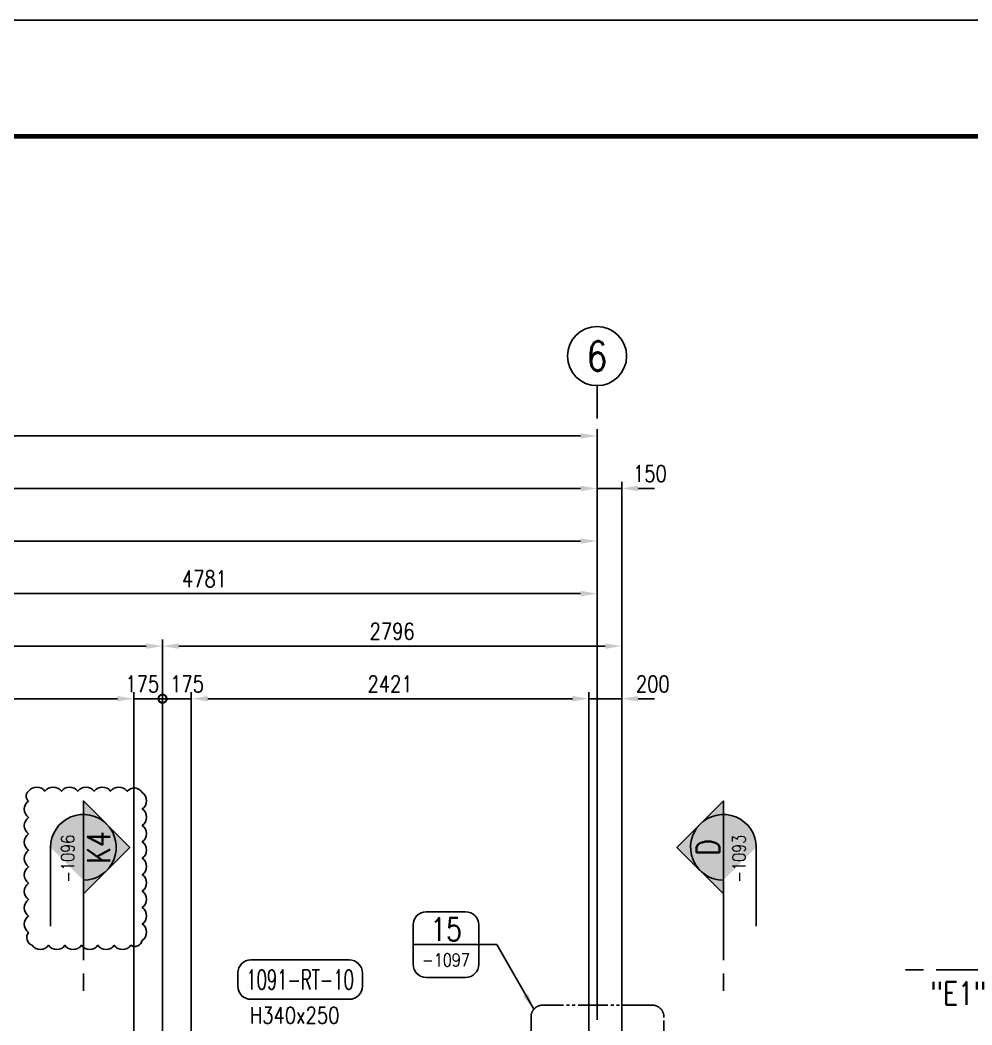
# Model space of a CAD drawing. Header units: millimetres. Extents: x 0 to 232280, y -26939 to 23794.
# Drawn here: x 77042 to 82839, y 17677 to 23794 of the extents above; entities that cross this region are included whole.
import ezdxf
from ezdxf.enums import TextEntityAlignment as Align

# ---------------------------------------------------------------- set-up
doc = ezdxf.new("R2010")
doc.units = ezdxf.units.MM
doc.header["$LTSCALE"] = 30
doc.linetypes.add('PH2', pattern=[15, 10, -1, 1, -1, 1, -1])
for name, color, linetype in [('CON-C', 4, 'Continuous'), ('CON-G', 3, 'Continuous'), ('CON-W', 7, 'Continuous'), ('CON-Y', 2, 'Continuous'), ('det', 2, 'PH2'), ('Dim-W', 7, 'Continuous'), ('rev-1', 2, 'Continuous'), ('STL-OBJT', 7, 'Continuous')]:
    doc.layers.add(name, color=color, linetype=linetype)
doc.styles.add('SIMPLEX', font='simplex.shx', dxfattribs={"width": 0.8})
doc.dimstyles.new('DIM40', dxfattribs={"dimscale": 40, "dimtxt": 2.5, "dimasz": 2.5, "dimexe": 1, "dimexo": 1, "dimgap": 1, "dimtad": 1, "dimdec": 0, "dimdsep": 46, "dimtxsty": 'SIMPLEX', "dimcen": 0, "dimclrd": 7, "dimclre": 7, "dimclrt": 2, "dimadec": 1, "dimazin": 2, "dimtfac": 1, "dimtdec": 0, "dimtix": 1, "dimtmove": 2, "dimatfit": 2, "dimfxl": 1, "dimtolj": 1, "dimtzin": 0, "dimarcsym": 1})
doc.dimstyles.new('DIM40x4', dxfattribs={"dimscale": 40, "dimtxt": 2.5, "dimasz": 2.5, "dimexe": 1, "dimexo": 1, "dimgap": 1, "dimtad": 1, "dimdec": 1, "dimlfac": 0.25, "dimdsep": 46, "dimtxsty": 'SIMPLEX', "dimcen": 2.5, "dimclrd": 7, "dimclre": 7, "dimclrt": 2, "dimadec": 1, "dimazin": 2, "dimtfac": 1, "dimtdec": 1, "dimtmove": 2, "dimatfit": 3, "dimfxl": 1, "dimtfill": 1, "dimtolj": 1, "dimtzin": 0, "dimarcsym": 1})

# ---------------------------------------------------------------- blocks, each defined once
blk = doc.blocks.new('TITLE')
at = {"color": 7}
blk.add_line((841, 594.8536585365848), (0, 594.8536585365848), dxfattribs=at)
at = {"color": 7, "const_width": 0.7073170731707307}
blk.add_lwpolyline([(823.3170731707312, 577.1707317073162), (27.93902439025055, 577.1707317073162)], dxfattribs=at)
blk = doc.blocks.new('DUCT-TAG')
at = {"layer": 'CON-G'}
blk.add_lwpolyline([(-9.490000000000007, -1), (-9.489999999999979, 1, -0.414213562373095), (-7.489999999999979, 3), (7.489999999999982, 3, -0.414213562373095), (9.489999999999982, 1), (9.489999999999982, -1, -0.414213562373095), (7.489999999999982, -3), (-7.490000000000007, -3, -0.4142135623730971)], format="xyb", close=True, dxfattribs=at)
at = {"layer": 'CON-G', "style": 'SIMPLEX', "width": 1.246304347826088}
blk.add_attdef('NAME', text='', height=3, dxfattribs=at).set_placement((-8.190000000000007, -1.5), (8.19000000000001, -1.5), align=Align.FIT)
at = {"layer": 'CON-Y', "style": 'SIMPLEX'}
blk.add_attdef('ELEVATION', text='', height=2, dxfattribs=at).set_placement((-1.243449787580175e-14, -6.02), align=Align.CENTER)
blk = doc.blocks.new('col-line')
at = {"layer": 'CON-Y'}
blk.add_line((0, 3), (0, 8), dxfattribs=at)
blk.add_circle((0, 12.5), 4.5, dxfattribs=at)
at = {"layer": 'CON-C', "style": 'SIMPLEX', "width": 0.8}
blk.add_attdef('1', text='', height=4.5, dxfattribs=at).set_placement((0, 12.5), align=Align.MIDDLE_CENTER)
blk = doc.blocks.new('det-tag')
at = {"layer": 'CON-Y'}
blk.add_line((5, 0), (-5, 0), dxfattribs=at)
blk.add_lwpolyline([(-3.000000000000003, -4.999999999999998), (3, -5, 0.4142135623730951), (5, -3.000000000000001), (5.000000000000002, 2.999999999999998, 0.4142135623730951), (3.000000000000001, 4.999999999999998), (-2.999999999999997, 4.999999999999998, 0.4142135623730948), (-4.999999999999997, 3), (-5.000000000000002, -2.999999999999997, 0.4142135623730953)], format="xyb", close=True, dxfattribs=at)
at = {"layer": 'CON-G', "style": 'SIMPLEX', "width": 0.8}
blk.add_attdef('TAG', text='', height=3.5, dxfattribs=at).set_placement((0.02333333333333343, 0.5800000000000399), align=Align.CENTER)
at = {"layer": 'CON-Y', "style": 'SIMPLEX', "width": 0.8}
blk.add_attdef('-8888', text='', height=2, dxfattribs=at).set_placement((0, -3.339999999999999), align=Align.CENTER)
blk = doc.blocks.new('SECMARK1')
at = {"layer": 'CON-Y'}
h = blk.add_hatch(color=256, dxfattribs=at)
edge = h.paths.add_edge_path()
edge.add_line((21.82666666666668, 7.071067811865485), (18.29113276073393, 3.535533905932776))
edge.add_arc((21.82666666666668, 4.707345624410664e-14), 5.000000000000002, 44.99999999999977, 135.0000000000001, ccw=False)
edge.add_line((25.36220057259943, 3.535533905932773), (21.82666666666668, 7.071067811865485))
h = blk.add_hatch(color=256, dxfattribs=at)
edge = h.paths.add_edge_path()
edge.add_line((14.75559885480128, 4.707345624410664e-14), (16.82666666666668, 1.689559442740931e-14))
edge.add_arc((21.82666666666668, 4.618527782440651e-14), 5, 135.0000000000001, 180.0000000000003, ccw=False)
edge.add_line((18.29113276073393, 3.535533905932776), (14.75559885480128, 4.707345624410664e-14))
edge = h.paths.add_edge_path()
edge.add_arc((21.82666666666668, 4.736951571734001e-14), 5, 270, 540.0000000000005)
h = blk.add_hatch(color=256, dxfattribs=at)
edge = h.paths.add_edge_path()
edge.add_line((26.82666666666668, 4.332076805060308e-14), (28.89773447853207, 4.736951571734001e-14))
edge.add_line((28.89773447853207, 4.736951571734001e-14), (25.36220057259943, 3.535533905932773))
edge.add_arc((21.82666666666668, 4.951594689828198e-14), 5, -1.1368683772161603e-13, 44.999999999999716, ccw=False)
at = {"layer": 'CON-C'}
blk.add_line((0, 0), (2.633333333333307, 0), dxfattribs=at)
blk.add_lwpolyline([(4.666666666666639, 0), (28.89773447853207, 4.736951571734001e-14), (21.82666666666668, 7.071067811865485), (14.75559885480128, 4.736951571734001e-14)], dxfattribs=at)
at = {"layer": 'CON-Y'}
blk.add_line((21.82666666666668, -4.999999999999953), (9.823333333333341, -4.999999999999953), dxfattribs=at)
blk.add_arc((21.82666666666668, 4.736951571734001e-14), 5, 270, 180.0000000000004, dxfattribs=at)
at = {"layer": 'CON-C', "style": 'SIMPLEX', "width": 0.8}
blk.add_attdef('TAG', text='', height=3.5, dxfattribs=at).set_placement((21.80333333333334, 0.5800000000000568), align=Align.CENTER)
at = {"layer": 'CON-Y', "style": 'SIMPLEX', "width": 0.8}
blk.add_attdef('H0000-0000', text='', height=2, dxfattribs=at).set_placement((24.66333333333334, -3.379999999999943), align=Align.RIGHT)
blk = doc.blocks.new('SECMARK2')
at = {"layer": 'CON-C'}
blk.add_line((0, 0), (-2.71666666666666, 0), dxfattribs=at)
blk.add_lwpolyline([(-4.666666666666639, 0), (-14.31666666666667, 0), (-14.31666666666667, 6.509999999999973), (-15.93333333333333, 1.643333333333345), (-13.2333333333333, 1.643333333333345)], dxfattribs=at)
at = {"layer": 'CON-C', "style": 'SIMPLEX', "width": 0.8}
blk.add_attdef('TAG', (-12.98, 1.180000000000057), '', height=3.5, dxfattribs=at)
blk = doc.blocks.new('*D1238')
at = {"layer": 'DEFPOINTS', "color": 0, "transparency": 16777216}
for p in [(80555.97647856489, 21263.05392047166), (80555.97647856489, 17668.78250942024), (60023.97647856461, 16018.78250942024)]:
    blk.add_point(p, dxfattribs=at)
at = {"layer": 'Dim-W', "color": 7, "linetype": 'ByBlock', "lineweight": -2, "transparency": 16777216}
for p, q in [((60023.97647856461, 16058.78250942024), (60023.97647856461, 21303.05392047166)), ((80555.97647856489, 17708.78250942024), (80555.97647856489, 21303.05392047166)), ((60123.97647856461, 21263.05392047166), (80455.97647856489, 21263.05392047166))]:
    blk.add_line(p, q, dxfattribs=at)
at = {"layer": 'Dim-W', "color": 7, "transparency": 16777216}
for points in [[(60123.97647856461, 21279.72058713832), (60123.97647856461, 21246.38725380499), (60023.97647856461, 21263.05392047166)], [(80455.97647856489, 21279.72058713832), (80455.97647856489, 21246.38725380499), (80555.97647856489, 21263.05392047166)]]:
    blk.add_solid(points, dxfattribs=at)
at = {"layer": 'Dim-W', "color": 2, "transparency": 16777216, "insert": (70289.97647856476, 21353.05392047166), "char_height": 100, "attachment_point": 5, "style": 'SIMPLEX'}
blk.add_mtext('\\A1;20532', dxfattribs=at)
blk = doc.blocks.new('*D1243')
at = {"layer": 'DEFPOINTS', "color": 0, "transparency": 16777216}
for p in [(80555.97647856489, 20943.05392047166), (80705.97647856489, 20943.05392047166), (80705.97647856489, 17518.78250942024)]:
    blk.add_point(p, dxfattribs=at)
at = {"layer": 'Dim-W', "color": 7, "linetype": 'ByBlock', "lineweight": -2, "transparency": 16777216}
for p, q in [((80705.97647856489, 17558.78250942024), (80705.97647856489, 20983.05392047166)), ((80455.97647856489, 20943.05392047166), (80355.97647856489, 20943.05392047166)), ((80555.97647856489, 20943.05392047166), (80705.97647856489, 20943.05392047166)), ((80805.97647856489, 20943.05392047166), (80905.97647856489, 20943.05392047166))]:
    blk.add_line(p, q, dxfattribs=at)
at = {"layer": 'Dim-W', "color": 7, "transparency": 16777216}
for points in [[(80455.97647856489, 20959.72058713832), (80455.97647856489, 20926.38725380499), (80555.97647856489, 20943.05392047166)], [(80805.97647856489, 20959.72058713832), (80805.97647856489, 20926.38725380499), (80705.97647856489, 20943.05392047166)]]:
    blk.add_solid(points, dxfattribs=at)
at = {"layer": 'Dim-W', "color": 2, "transparency": 16777216, "insert": (80878.08618330603, 21033.05392047166), "char_height": 100, "attachment_point": 5, "style": 'SIMPLEX'}
blk.add_mtext('\\A1;150', dxfattribs=at)
blk = doc.blocks.new('*D1244')
at = {"layer": 'DEFPOINTS', "color": 0, "transparency": 16777216}
for p in [(70843.97647856278, 20623.05392047166), (80555.97647856489, 20623.05392047166), (80555.97647856489, 17668.78250942024)]:
    blk.add_point(p, dxfattribs=at)
at = {"layer": 'Dim-W', "color": 7, "linetype": 'ByBlock', "lineweight": -2, "transparency": 16777216}
for p, q in [((70943.97647856278, 20623.05392047166), (80455.97647856489, 20623.05392047166)), ((80555.97647856489, 17708.78250942024), (80555.97647856489, 20663.05392047166))]:
    blk.add_line(p, q, dxfattribs=at)
at = {"layer": 'Dim-W', "color": 7, "transparency": 16777216}
for points in [[(70943.97647856278, 20639.72058713832), (70943.97647856278, 20606.38725380499), (70843.97647856278, 20623.05392047166)], [(80455.97647856489, 20639.72058713832), (80455.97647856489, 20606.38725380499), (80555.97647856489, 20623.05392047166)]]:
    blk.add_solid(points, dxfattribs=at)
at = {"layer": 'Dim-W', "color": 2, "transparency": 16777216, "insert": (75699.97647856383, 20713.05392047166), "char_height": 100, "attachment_point": 5, "style": 'SIMPLEX'}
blk.add_mtext('\\A1;9712', dxfattribs=at)
blk = doc.blocks.new('*D1245')
at = {"layer": 'DEFPOINTS', "color": 0, "transparency": 16777216}
for p in [(75774.97647856384, 20303.05392047166), (80555.97647856489, 20303.05392047166), (80555.97647856489, 17668.78250942024)]:
    blk.add_point(p, dxfattribs=at)
at = {"layer": 'Dim-W', "color": 7, "linetype": 'ByBlock', "lineweight": -2, "transparency": 16777216}
for p, q in [((80555.97647856489, 17708.78250942024), (80555.97647856489, 20343.05392047166)), ((75874.97647856384, 20303.05392047166), (80455.97647856489, 20303.05392047166))]:
    blk.add_line(p, q, dxfattribs=at)
at = {"layer": 'Dim-W', "color": 7, "transparency": 16777216}
for points in [[(75874.97647856384, 20319.72058713832), (75874.97647856384, 20286.38725380499), (75774.97647856384, 20303.05392047166)], [(80455.97647856489, 20319.72058713832), (80455.97647856489, 20286.38725380499), (80555.97647856489, 20303.05392047166)]]:
    blk.add_solid(points, dxfattribs=at)
at = {"layer": 'Dim-W', "color": 2, "transparency": 16777216, "insert": (78165.47647856436, 20393.05392047166), "char_height": 100, "attachment_point": 5, "style": 'SIMPLEX'}
blk.add_mtext('\\A1;4781', dxfattribs=at)
blk = doc.blocks.new('*D1254')
at = {"layer": 'DEFPOINTS', "color": 0, "transparency": 16777216}
for p in [(75774.97647856384, 19983.05392047166), (77909.97647856384, 19983.05392047166), (77909.97647856384, 17518.78250942037)]:
    blk.add_point(p, dxfattribs=at)
at = {"layer": 'Dim-W', "color": 7, "linetype": 'ByBlock', "lineweight": -2, "transparency": 16777216}
for p, q in [((77909.97647856384, 17558.78250942037), (77909.97647856384, 20023.05392047166)), ((75874.97647856384, 19983.05392047166), (77809.97647856384, 19983.05392047166))]:
    blk.add_line(p, q, dxfattribs=at)
at = {"layer": 'Dim-W', "color": 7, "transparency": 16777216}
for points in [[(75874.97647856384, 19999.72058713832), (75874.97647856384, 19966.38725380499), (75774.97647856384, 19983.05392047166)], [(77809.97647856384, 19999.72058713832), (77809.97647856384, 19966.38725380499), (77909.97647856384, 19983.05392047166)]]:
    blk.add_solid(points, dxfattribs=at)
at = {"layer": 'Dim-W', "color": 2, "transparency": 16777216, "insert": (76842.47647856384, 20073.05392047166), "char_height": 100, "attachment_point": 5, "style": 'SIMPLEX'}
blk.add_mtext('\\A1;2135', dxfattribs=at)
blk = doc.blocks.new('*D1255')
at = {"layer": 'DEFPOINTS', "color": 0, "transparency": 16777216}
for p in [(77909.97647856384, 19983.05392047166), (80705.97647856489, 19983.05392047166), (80705.97647856489, 17518.78250942024)]:
    blk.add_point(p, dxfattribs=at)
at = {"layer": 'Dim-W', "color": 7, "linetype": 'ByBlock', "lineweight": -2, "transparency": 16777216}
for p, q in [((80705.97647856489, 17558.78250942024), (80705.97647856489, 20023.05392047166)), ((78009.97647856384, 19983.05392047166), (80605.97647856489, 19983.05392047166))]:
    blk.add_line(p, q, dxfattribs=at)
at = {"layer": 'Dim-W', "color": 7, "transparency": 16777216}
for points in [[(78009.97647856384, 19999.72058713832), (78009.97647856384, 19966.38725380499), (77909.97647856384, 19983.05392047166)], [(80605.97647856489, 19999.72058713832), (80605.97647856489, 19966.38725380499), (80705.97647856489, 19983.05392047166)]]:
    blk.add_solid(points, dxfattribs=at)
at = {"layer": 'Dim-W', "color": 2, "transparency": 16777216, "insert": (79307.97647856436, 20073.05392047166), "char_height": 100, "attachment_point": 5, "style": 'SIMPLEX'}
blk.add_mtext('\\A1;2796', dxfattribs=at)
blk = doc.blocks.new('*D1269')
at = {"layer": 'DEFPOINTS', "color": 0, "transparency": 16777216}
for p in [(77734.97647856383, 19663.05392047166), (75974.97647856381, 17518.78250942024), (77734.97647856383, 15018.78250942024)]:
    blk.add_point(p, dxfattribs=at)
at = {"layer": 'Dim-W', "color": 7, "linetype": 'ByBlock', "lineweight": -2, "transparency": 16777216}
for p, q in [((75974.97647856381, 17558.78250942024), (75974.97647856381, 19703.05392047166)), ((77734.97647856383, 15058.78250942024), (77734.97647856383, 19703.05392047166)), ((76074.97647856381, 19663.05392047166), (77634.97647856383, 19663.05392047166))]:
    blk.add_line(p, q, dxfattribs=at)
at = {"layer": 'Dim-W', "color": 7, "transparency": 16777216}
for points in [[(76074.97647856381, 19679.72058713832), (76074.97647856381, 19646.38725380499), (75974.97647856381, 19663.05392047166)], [(77634.97647856383, 19679.72058713832), (77634.97647856383, 19646.38725380499), (77734.97647856383, 19663.05392047166)]]:
    blk.add_solid(points, dxfattribs=at)
at = {"layer": 'Dim-W', "color": 2, "transparency": 16777216, "insert": (76854.97647856383, 19753.05392047166), "char_height": 100, "attachment_point": 5, "style": 'SIMPLEX'}
blk.add_mtext('\\A1;1760', dxfattribs=at)
blk = doc.blocks.new('*D1270')
at = {"layer": 'DEFPOINTS', "color": 0, "transparency": 16777216}
for p in [(80505.9764785649, 19663.05392047166), (80505.9764785649, 17518.78250942024), (78084.97647856385, 15018.78250942024)]:
    blk.add_point(p, dxfattribs=at)
at = {"layer": 'Dim-W', "color": 7, "linetype": 'ByBlock', "lineweight": -2, "transparency": 16777216}
for p, q in [((78084.97647856385, 15058.78250942024), (78084.97647856385, 19703.05392047166)), ((80505.9764785649, 17558.78250942024), (80505.9764785649, 19703.05392047166)), ((78184.97647856385, 19663.05392047166), (80405.9764785649, 19663.05392047166))]:
    blk.add_line(p, q, dxfattribs=at)
at = {"layer": 'Dim-W', "color": 7, "transparency": 16777216}
for points in [[(78184.97647856385, 19679.72058713832), (78184.97647856385, 19646.38725380499), (78084.97647856385, 19663.05392047166)], [(80405.9764785649, 19679.72058713832), (80405.9764785649, 19646.38725380499), (80505.9764785649, 19663.05392047166)]]:
    blk.add_solid(points, dxfattribs=at)
at = {"layer": 'Dim-W', "color": 2, "transparency": 16777216, "insert": (79295.47647856438, 19753.05392047166), "char_height": 100, "attachment_point": 5, "style": 'SIMPLEX'}
blk.add_mtext('\\A1;2421', dxfattribs=at)
blk = doc.blocks.new('_DotSmall')
at = {"color": 0, "linetype": 'ByBlock', "const_width": 0.5}
blk.add_lwpolyline([(-0.0625, 0, 1), (0.0625, 0, 1)], format="xyb", close=True, dxfattribs=at)
blk = doc.blocks.new('*D1276')
at = {"layer": 'DEFPOINTS', "color": 0, "transparency": 16777216}
for p in [(77734.9764785639, 19663.05392047166), (77909.97647856384, 19663.05392047166), (77909.97647856384, 19663.05392047166)]:
    blk.add_point(p, dxfattribs=at)
at = {"layer": 'Dim-W', "color": 7, "linetype": 'ByBlock', "lineweight": -2, "transparency": 16777216}
for p, q in [((77634.9764785639, 19663.05392047166), (77534.9764785639, 19663.05392047166)), ((77734.9764785639, 19663.05392047166), (77909.97647856384, 19663.05392047166)), ((77909.97647856384, 19663.05392047166), (78009.97647856384, 19663.05392047166))]:
    blk.add_line(p, q, dxfattribs=at)
at = {"layer": 'Dim-W', "color": 7, "transparency": 16777216}
blk.add_solid([(77634.9764785639, 19679.72058713832), (77634.9764785639, 19646.38725380499), (77734.9764785639, 19663.05392047166)], dxfattribs=at)
at = {"layer": 'Dim-W', "color": 7, "lineweight": -2, "transparency": 16777216, "xscale": 100, "yscale": 100, "zscale": 100, "rotation": 180}
blk.add_blockref('_DotSmall', (77909.97647856384, 19663.05392047166), dxfattribs=at)
at = {"layer": 'Dim-W', "color": 2, "transparency": 16777216, "insert": (77786.6347977849, 19753.05392047166), "char_height": 100, "attachment_point": 5, "style": 'SIMPLEX'}
blk.add_mtext('\\A1;175', dxfattribs=at)
blk = doc.blocks.new('*D1277')
at = {"layer": 'DEFPOINTS', "color": 0, "transparency": 16777216}
for p in [(77909.97647856384, 19663.05392047166), (77909.97647856384, 19663.05392047166), (78084.97647856378, 19663.05392047166)]:
    blk.add_point(p, dxfattribs=at)
at = {"layer": 'Dim-W', "color": 7, "linetype": 'ByBlock', "lineweight": -2, "transparency": 16777216}
for p, q in [((77909.97647856384, 19663.05392047166), (77809.97647856384, 19663.05392047166)), ((78084.97647856378, 19663.05392047166), (77909.97647856384, 19663.05392047166)), ((78184.97647856378, 19663.05392047166), (78284.97647856378, 19663.05392047166))]:
    blk.add_line(p, q, dxfattribs=at)
at = {"layer": 'Dim-W', "color": 7, "transparency": 16777216}
blk.add_solid([(78184.97647856378, 19679.72058713832), (78184.97647856378, 19646.38725380499), (78084.97647856378, 19663.05392047166)], dxfattribs=at)
at = {"layer": 'Dim-W', "color": 7, "lineweight": -2, "transparency": 16777216, "xscale": 100, "yscale": 100, "zscale": 100}
blk.add_blockref('_DotSmall', (77909.97647856384, 19663.05392047166), dxfattribs=at)
at = {"layer": 'Dim-W', "color": 2, "transparency": 16777216, "insert": (78059.15391912874, 19753.05392047166), "char_height": 100, "attachment_point": 5, "style": 'SIMPLEX'}
blk.add_mtext('\\A1;175', dxfattribs=at)
blk = doc.blocks.new('*D1278')
at = {"layer": 'DEFPOINTS', "color": 0, "transparency": 16777216}
for p in [(80505.9764785649, 19663.05392047166), (80705.97647856489, 19663.05392047166), (80705.97647856489, 19663.05392047166)]:
    blk.add_point(p, dxfattribs=at)
at = {"layer": 'Dim-W', "color": 7, "linetype": 'ByBlock', "lineweight": -2, "transparency": 16777216}
for p, q in [((80405.9764785649, 19663.05392047166), (80305.9764785649, 19663.05392047166)), ((80505.9764785649, 19663.05392047166), (80705.97647856489, 19663.05392047166)), ((80805.97647856489, 19663.05392047166), (80905.97647856489, 19663.05392047166))]:
    blk.add_line(p, q, dxfattribs=at)
at = {"layer": 'Dim-W', "color": 7, "transparency": 16777216}
for points in [[(80405.9764785649, 19679.72058713832), (80405.9764785649, 19646.38725380499), (80505.9764785649, 19663.05392047166)], [(80805.97647856489, 19679.72058713832), (80805.97647856489, 19646.38725380499), (80705.97647856489, 19663.05392047166)]]:
    blk.add_solid(points, dxfattribs=at)
at = {"layer": 'Dim-W', "color": 2, "transparency": 16777216, "insert": (80895.37647662449, 19753.05392047166), "char_height": 100, "attachment_point": 5, "style": 'SIMPLEX'}
blk.add_mtext('\\A1;200', dxfattribs=at)
blk = doc.blocks.new('*D1282')
at = {"layer": 'DEFPOINTS', "color": 0, "transparency": 16777216}
for p in [(70993.97647856272, 20943.05392047166), (80555.97647856489, 20943.05392047166), (80555.97647856489, 20943.05392047166)]:
    blk.add_point(p, dxfattribs=at)
at = {"layer": 'Dim-W', "color": 7, "linetype": 'ByBlock', "lineweight": -2, "transparency": 16777216}
blk.add_line((71093.97647856272, 20943.05392047166), (80455.97647856489, 20943.05392047166), dxfattribs=at)
at = {"layer": 'Dim-W', "color": 7, "transparency": 16777216}
for points in [[(71093.97647856272, 20959.72058713832), (71093.97647856272, 20926.38725380499), (70993.97647856272, 20943.05392047166)], [(80455.97647856489, 20959.72058713832), (80455.97647856489, 20926.38725380499), (80555.97647856489, 20943.05392047166)]]:
    blk.add_solid(points, dxfattribs=at)
at = {"layer": 'Dim-W', "color": 2, "transparency": 16777216, "insert": (75774.9764785638, 21033.05392047166), "char_height": 100, "attachment_point": 5, "style": 'SIMPLEX'}
blk.add_mtext('\\A1;9562', dxfattribs=at)

msp = doc.modelspace()

# ---------------------------------------------------------------- linework, layer by layer
at = {"layer": 'det', "ltscale": 0.6}
msp.add_lwpolyline([(80963.23945112077, 17254.91398209288), (80963.23945112077, 17725.82229403521, 0.414213562373095), (80891.23945112077, 17797.82229403521), (80225.84835151178, 17797.82229403521, 0.414213562373095), (80153.84835151178, 17725.82229403521), (80153.84835151178, 17254.91398209288, 0.414213562373095), (80225.84835151178, 17182.91398209288), (80891.23945112077, 17182.91398209288, 0.414213562373095)], format="xyb", close=True, dxfattribs=at)
at = {"layer": 'rev-1'}
msp.add_lwpolyline([(77093.96533675949, 19099.25416967145, -0.52056705), (77193.96533675949, 19099.25416967145, -0.52056705), (77293.96533675949, 19099.25416967145, -0.52056705), (77393.96533675949, 19099.25416967145, -0.52056705), (77493.96533675949, 19099.25416967145, -0.52056705), (77593.96533675949, 19099.25416967145, -0.52056705), (77693.96533675949, 19099.25416967145, -0.52056705), (77786.43290032604, 19091.721733238, -0.52056705), (77786.43290032604, 18991.721733238, -0.52056705), (77786.43290032604, 18891.721733238, -0.52056705), (77786.43290032604, 18791.721733238, -0.52056705), (77786.43290032604, 18691.721733238, -0.52056705), (77786.43290032604, 18591.721733238, -0.52056705), (77786.43290032604, 18491.721733238, -0.52056705), (77786.43290032604, 18391.721733238, -0.52056705), (77786.43290032604, 18291.721733238, -0.52056705), (77786.43290032604, 18191.721733238, -0.52056705), (77715.96461446263, 18162.1900191014, -0.52056705), (77615.96461446263, 18162.1900191014, -0.52056705), (77515.96461446263, 18162.1900191014, -0.52056705), (77415.96461446263, 18162.1900191014, -0.52056705), (77315.96461446263, 18162.1900191014, -0.52056705), (77215.96461446263, 18162.1900191014, -0.52056705), (77115.96461446263, 18162.1900191014, -0.52056705), (77093.96533675949, 18240.19074139826, -0.52056705), (77093.96533675949, 18340.19074139826, -0.52056705), (77093.96533675949, 18440.19074139826, -0.52056705), (77093.96533675949, 18540.19074139826, -0.52056705), (77093.96533675949, 18640.19074139826, -0.52056705), (77093.96533675949, 18740.19074139826, -0.52056705), (77093.96533675949, 18840.19074139826, -0.52056705), (77093.96533675949, 18940.19074139826, -0.52056705), (77093.96533675949, 19040.19074139826, -0.52056705)], format="xyb", close=True, dxfattribs=at)
at = {"layer": 'STL-OBJT'}
msp.add_line((79944.81999615322, 18166.01711394345), (79835.84540319948, 18166.01711394345), dxfattribs=at)

# ---------------------------------------------------------------- block references
at = {"linetype": 'ByBlock', "xscale": 39.99999999599994, "yscale": 39.99999999599994, "zscale": 39.99999999599994}
msp.add_blockref('TITLE', (55481.35303137542, -2.130820335174925e-05), dxfattribs=at)
at = {"layer": 'CON-W', "xscale": 40, "yscale": 40, "zscale": 40}
msp.add_blockref('col-line', (80555.97647856284, 21248.74667011659), dxfattribs=at).add_auto_attribs({'1': '6'})
at = {"layer": 'CON-W'}
ref = msp.add_blockref('SECMARK1', (77427.79568479882, 17885.23144675289), dxfattribs=dict(at, xscale=-40, yscale=40, zscale=40, rotation=270))
ref.add_attrib('H0000-0000', '-1096', dxfattribs={"layer": 'CON-Y', "height": 80, "rotation": 90, "style": 'SIMPLEX', "width": 0.8}).set_placement((77372.59568479883, 18834.47177448306), align=Align.RIGHT)
ref.add_attrib('TAG', 'K4', dxfattribs={"layer": 'CON-C', "height": 140, "rotation": 90, "style": 'SIMPLEX', "width": 0.8}).set_placement((77590.99568479882, 18757.36478008619), align=Align.CENTER)
ref = msp.add_blockref('SECMARK1', (81325.46679946479, 17885.23144675289), dxfattribs=dict(at, xscale=40, yscale=40, zscale=40, rotation=90))
ref.add_attrib('H0000-0000', '-1093', dxfattribs={"layer": 'CON-Y', "height": 80, "rotation": 90, "style": 'SIMPLEX', "width": 0.8}).set_placement((81460.66679946479, 18834.47177448306), align=Align.RIGHT)
ref.add_attrib('TAG', 'D', dxfattribs={"layer": 'CON-C', "height": 140, "rotation": 90, "style": 'SIMPLEX', "width": 0.8}).set_placement((81302.26679946478, 18757.36478008619), align=Align.CENTER)
ref = msp.add_blockref('SECMARK2', (82435.35745139678, 18012.47187005509), dxfattribs=dict(at, xscale=40, yscale=40, zscale=40, rotation=180))
ref.add_attrib('TAG', '"E1"', (82585.85961392192, 17798.60520338843), dxfattribs={"layer": 'CON-C', "height": 140, "style": 'SIMPLEX', "width": 0.8})
at = {"layer": 'CON-Y', "xscale": 40, "yscale": 40, "zscale": 40}
msp.add_blockref('det-tag', (79635.84540319948, 18166.01711394345), dxfattribs=at).add_auto_attribs({'TAG': '15', '-8888': '-1097'})
at = {"layer": 'STL-OBJT'}
ref = msp.add_blockref('DUCT-TAG', (78747.66104445887, 17953.06367013633), dxfattribs=dict(at, xscale=-40, yscale=40, zscale=40, rotation=180))
ref.add_attrib('NAME', '1091-RT-10', dxfattribs={"layer": 'CON-G', "height": 120, "style": 'SIMPLEX', "width": 0.594093264248702}).set_placement((78420.06104445878, 17893.06367013633), (79075.26104445878, 17893.06367013633), align=Align.FIT)

# ---------------------------------------------------------------- texts
at = {"layer": 'CON-Y', "style": 'SIMPLEX', "width": 0.8}
msp.add_text('H340x250', height=100, dxfattribs=at).set_placement((78441.76091703061, 17685.95919809578))

# ---------------------------------------------------------------- dimensions: what is measured, and where the dimension line sits
at = {"layer": 'Dim-W'}
for base, p1, p2, picture, middle in [((80555.97647856489, 21263.05392047166), (60023.97647856461, 16018.78250942024), (80555.97647856489, 17668.78250942024), '*D1238', (70289.97647856476, 21353.05392047166)), ((80555.97647856489, 20943.05392047166), (70993.97647856272, 20943.05392047166), (80555.97647856489, 20943.05392047166), '*D1282', (75774.9764785638, 21033.05392047166)), ((80555.97647856489, 20623.05392047166), (70843.97647856278, 20623.05392047166), (80555.97647856489, 17668.78250942024), '*D1244', (75699.97647856383, 20713.05392047166)), ((80555.97647856489, 20303.05392047166), (75774.97647856384, 20303.05392047166), (80555.97647856489, 17668.78250942024), '*D1245', (78165.47647856436, 20393.05392047166)), ((77909.97647856384, 19983.05392047166), (75774.97647856384, 19983.05392047166), (77909.97647856384, 17518.78250942037), '*D1254', (76842.47647856384, 20073.05392047166)), ((80705.97647856489, 19983.05392047166), (77909.97647856384, 19983.05392047166), (80705.97647856489, 17518.78250942024), '*D1255', (79307.97647856436, 20073.05392047166)), ((77734.97647856383, 19663.05392047166), (75974.97647856381, 17518.78250942024), (77734.97647856383, 15018.78250942024), '*D1269', (76854.97647856383, 19753.05392047166)), ((80505.9764785649, 19663.05392047166), (78084.97647856385, 15018.78250942024), (80505.9764785649, 17518.78250942024), '*D1270', (79295.47647856438, 19753.05392047166))]:
    dim = msp.add_linear_dim(base=base, p1=p1, p2=p2, dimstyle='DIM40', dxfattribs=at)
    dim.commit()
    dim.dimension.update_dxf_attribs({"geometry": picture, "text_midpoint": middle})
for base, p1, p2, picture, middle in [((80705.97647856489, 20943.05392047166), (80555.97647856489, 20943.05392047166), (80705.97647856489, 17518.78250942024), '*D1243', (80878.08618330603, 21033.05392047166)), ((80705.97647856489, 19663.05392047166), (80505.9764785649, 19663.05392047166), (80705.97647856489, 19663.05392047166), '*D1278', (80895.37647662449, 19753.05392047166))]:
    dim = msp.add_linear_dim(base=base, p1=p1, p2=p2, dimstyle='DIM40', dxfattribs=at)
    dim.commit()
    dim.dimension.update_dxf_attribs({"geometry": picture, "text_midpoint": middle, "dimtype": 160})
dim = msp.add_linear_dim(base=(77909.97647856384, 19663.05392047166), p1=(77734.9764785639, 19663.05392047166), p2=(77909.97647856384, 19663.05392047166), dimstyle='DIM40', override={"dimblk2": 'DotSmall', "dimsah": 1}, dxfattribs=at)
dim.commit()
dim.dimension.update_dxf_attribs({"geometry": '*D1276', "text_midpoint": (77786.6347977849, 19753.05392047166), "dimtype": 160})
dim = msp.add_linear_dim(base=(77909.97647856384, 19663.05392047166), p1=(78084.97647856378, 19663.05392047166), p2=(77909.97647856384, 19663.05392047166), angle=180, dimstyle='DIM40', override={"dimblk2": 'DotSmall', "dimsah": 1}, dxfattribs=at)
dim.commit()
dim.dimension.update_dxf_attribs({"geometry": '*D1277', "text_midpoint": (78059.15391912874, 19753.05392047166), "dimtype": 160})

# ---------------------------------------------------------------- leaders
at = {"layer": 'CON-G'}
msp.add_leader([(80170.74528436133, 17772.54891691754), (79944.81999615322, 18166.01711394345)], dimstyle='DIM40x4', override={"dimgap": 1, "dimtad": 0, "dimdec": 0, "dimcen": 0, "dimtdec": 0, "dimatfit": 2}, dxfattribs=at)

doc.saveas('drawing.dxf')
